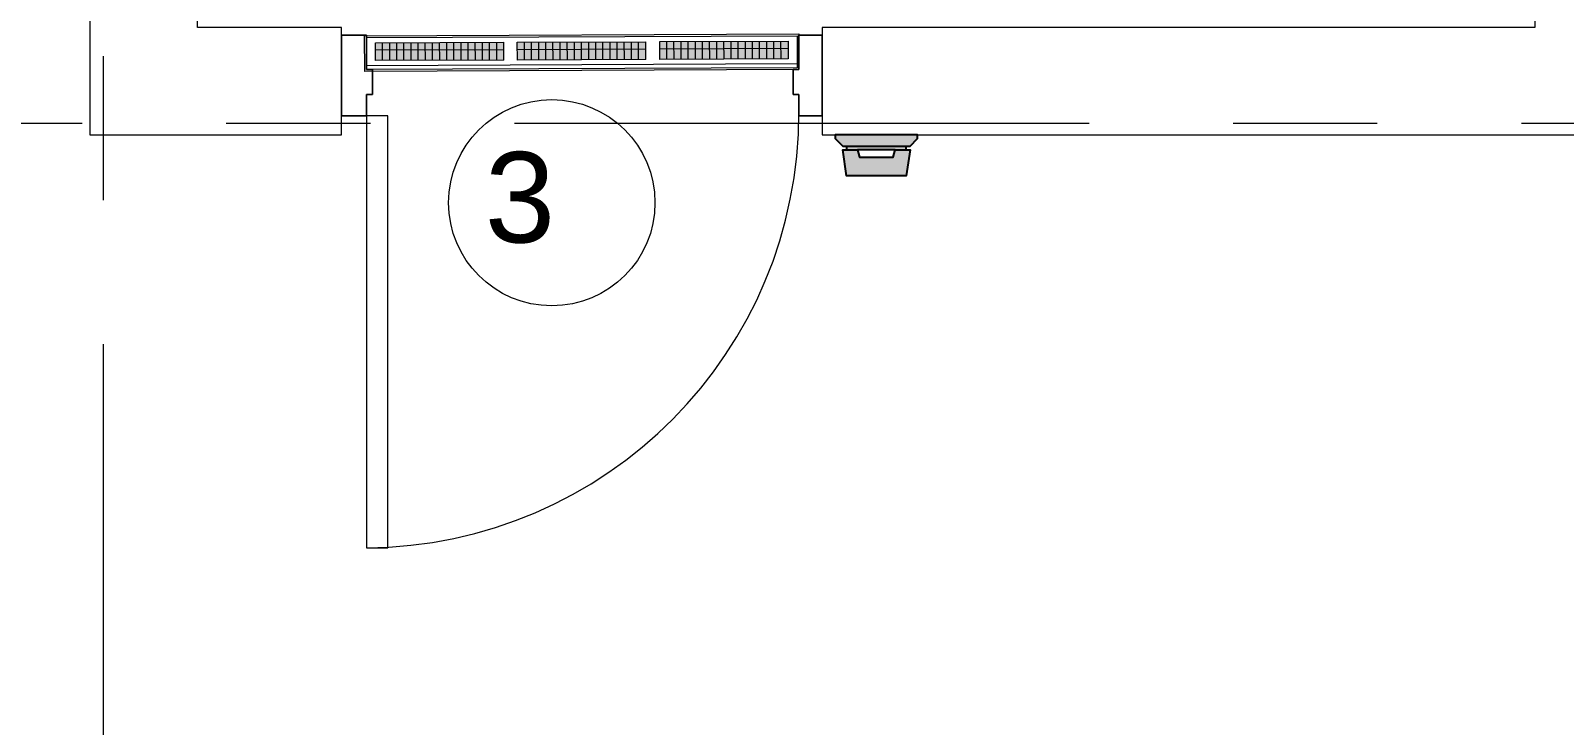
# Model space of a CAD drawing. Header units: inches. Extents: x 0.9 to 36.3, y 0.7 to 23.3.
# Drawn here: x 17.268 to 18.598, y 5.587 to 6.19 of the extents above; entities that cross this region are included whole.
import ezdxf

# ---------------------------------------------------------------- set-up
doc = ezdxf.new("R2010")
doc.units = ezdxf.units.IN
doc.linetypes.add('CENTER', pattern=[50.8, 31.75, -6.35, 6.35, -6.35])
for name, color, linetype, lineweight, true_color in [('Blocks', 7, 'Continuous', 5, 0x9a9c7f), ('Doors', 7, 'Continuous', 5, 0xf2db9c), ('PDF_Geometry', 7, 'Continuous', 9, 0x777777)]:
    doc.layers.add(name, color=color, linetype=linetype, lineweight=lineweight, true_color=true_color)
doc.layers.add('Force flow Fan', color=7, linetype='Continuous', lineweight=0)
doc.layers.add('Numbering Force Flow Fan', color=255, linetype='Continuous', lineweight=0)
doc.layers.add('Sensor', color=80, linetype='Continuous')
doc.styles.get("Standard").update_dxf_attribs({"font": 'arial.ttf'})

msp = doc.modelspace()

# ---------------------------------------------------------------- hatches: boundary and pattern name
at = {"layer": 'Blocks', "linetype": 'CENTER', "ltscale": 0.01, "transparency": 33554559}
h = msp.add_hatch(color=256, dxfattribs=at)
h.set_gradient(color1=(19, 155, 72), color2=(241, 235, 31))
h.paths.add_polyline_path([(17.9868, 6.0803), (17.9851, 6.0868), (17.9754, 6.0868), (17.9722, 6.0868), (17.9754, 6.0641), (18.0273, 6.0641), (18.0306, 6.0868), (18.0273, 6.0868), (18.0176, 6.0868), (18.016, 6.0803)])
h.paths.add_polyline_path([(18.0273, 6.09), (18.0306, 6.09), (18.0371, 6.0965), (18.0371, 6.0998), (17.9657, 6.0998), (17.9657, 6.0965), (17.9722, 6.09), (17.9754, 6.09)])
h.paths.add_polyline_path([(17.9754, 6.09), (17.9754, 6.0868), (17.9851, 6.0868), (18.0176, 6.0868), (18.0273, 6.0868), (18.0273, 6.09)])
at = {"layer": 'Force flow Fan', "linetype": 'CENTER', "ltscale": 0.01, "transparency": 33554559}
h = msp.add_hatch(color=256, dxfattribs=at)
h.dxf.hatch_style = 1
h.paths.add_polyline_path([(17.5731, 6.1797), (17.5669, 6.1796), (17.567, 6.1642), (17.5732, 6.1642)])
h.paths.add_polyline_path([(17.5793, 6.1797), (17.5731, 6.1797), (17.5732, 6.1642), (17.5794, 6.1642)])
h.paths.add_polyline_path([(17.5855, 6.1797), (17.5793, 6.1797), (17.5794, 6.1642), (17.5855, 6.1643)])
h.paths.add_polyline_path([(17.5917, 6.1798), (17.5855, 6.1797), (17.5855, 6.1643), (17.5917, 6.1643)])
h.paths.add_polyline_path([(17.5979, 6.1798), (17.5917, 6.1798), (17.5917, 6.1643), (17.5979, 6.1643)])
h.paths.add_polyline_path([(17.604, 6.1798), (17.5979, 6.1798), (17.5979, 6.1643), (17.6041, 6.1643)])
h.paths.add_polyline_path([(17.6102, 6.1798), (17.604, 6.1798), (17.6041, 6.1643), (17.6103, 6.1644)])
h.paths.add_polyline_path([(17.6226, 6.1799), (17.6164, 6.1799), (17.6165, 6.1644), (17.6227, 6.1644)])
h.paths.add_polyline_path([(17.6288, 6.1799), (17.6226, 6.1799), (17.6227, 6.1644), (17.6289, 6.1644)])
h.paths.add_polyline_path([(17.6164, 6.1799), (17.6102, 6.1798), (17.6103, 6.1644), (17.6165, 6.1644)])
h.paths.add_polyline_path([(17.635, 6.1799), (17.6288, 6.1799), (17.6289, 6.1644), (17.635, 6.1645)])
h.paths.add_polyline_path([(17.6412, 6.18), (17.635, 6.1799), (17.635, 6.1645), (17.6412, 6.1645)])
h.paths.add_polyline_path([(17.6474, 6.18), (17.6412, 6.18), (17.6412, 6.1645), (17.6474, 6.1645)])
h.paths.add_polyline_path([(17.6535, 6.18), (17.6474, 6.18), (17.6474, 6.1645), (17.6536, 6.1645)])
h.paths.add_polyline_path([(17.6597, 6.18), (17.6535, 6.18), (17.6536, 6.1645), (17.6598, 6.1646)])
h.paths.add_polyline_path([(17.6659, 6.1801), (17.6597, 6.18), (17.6598, 6.1646), (17.666, 6.1646)])
h.paths.add_polyline_path([(17.6721, 6.1801), (17.6659, 6.1801), (17.666, 6.1646), (17.6722, 6.1646)])
h.paths.add_polyline_path([(17.6783, 6.1801), (17.6721, 6.1801), (17.6722, 6.1646), (17.6784, 6.1646)])
h.paths.add_polyline_path([(17.6962, 6.1802), (17.69, 6.1802), (17.6901, 6.1647), (17.6962, 6.1647)])
h.paths.add_polyline_path([(17.7024, 6.1802), (17.6962, 6.1802), (17.6962, 6.1647), (17.7024, 6.1647)])
h.paths.add_polyline_path([(17.7147, 6.1803), (17.7086, 6.1802), (17.7086, 6.1648), (17.7148, 6.1648)])
h.paths.add_polyline_path([(17.7209, 6.1803), (17.7147, 6.1803), (17.7148, 6.1648), (17.721, 6.1648)])
h.paths.add_polyline_path([(17.7086, 6.1802), (17.7024, 6.1802), (17.7024, 6.1647), (17.7086, 6.1648)])
h.paths.add_polyline_path([(17.7271, 6.1803), (17.7209, 6.1803), (17.721, 6.1648), (17.7272, 6.1648)])
h.paths.add_polyline_path([(17.7333, 6.1803), (17.7271, 6.1803), (17.7272, 6.1648), (17.7334, 6.1649)])
h.paths.add_polyline_path([(17.7395, 6.1804), (17.7333, 6.1803), (17.7334, 6.1649), (17.7396, 6.1649)])
h.paths.add_polyline_path([(17.7457, 6.1804), (17.7395, 6.1804), (17.7396, 6.1649), (17.7457, 6.1649)])
h.paths.add_polyline_path([(17.7519, 6.1804), (17.7457, 6.1804), (17.7457, 6.1649), (17.7519, 6.1649)])
h.paths.add_polyline_path([(17.758, 6.1804), (17.7519, 6.1804), (17.7519, 6.1649), (17.7581, 6.165)])
h.paths.add_polyline_path([(17.7642, 6.1805), (17.758, 6.1804), (17.7581, 6.165), (17.7643, 6.165)])
h.paths.add_polyline_path([(17.7766, 6.1805), (17.7704, 6.1805), (17.7705, 6.165), (17.7767, 6.165)])
h.paths.add_polyline_path([(17.7828, 6.1805), (17.7766, 6.1805), (17.7767, 6.165), (17.7829, 6.1651)])
h.paths.add_polyline_path([(17.7704, 6.1805), (17.7642, 6.1805), (17.7643, 6.165), (17.7705, 6.165)])
h.paths.add_polyline_path([(17.789, 6.1806), (17.7828, 6.1805), (17.7829, 6.1651), (17.789, 6.1651)])
h.paths.add_polyline_path([(17.7952, 6.1806), (17.789, 6.1806), (17.789, 6.1651), (17.7952, 6.1651)])
h.paths.add_polyline_path([(17.8014, 6.1806), (17.7952, 6.1806), (17.7952, 6.1651), (17.8014, 6.1651)])
h.paths.add_polyline_path([(17.8197, 6.1807), (17.8135, 6.1807), (17.8136, 6.1652), (17.8198, 6.1652)])
h.paths.add_polyline_path([(17.8259, 6.1807), (17.8197, 6.1807), (17.8198, 6.1652), (17.826, 6.1653)])
h.paths.add_polyline_path([(17.8321, 6.1807), (17.8259, 6.1807), (17.826, 6.1653), (17.8321, 6.1653)])
h.paths.add_polyline_path([(17.8383, 6.1808), (17.8321, 6.1807), (17.8321, 6.1653), (17.8383, 6.1653)])
h.paths.add_polyline_path([(17.8445, 6.1808), (17.8383, 6.1808), (17.8383, 6.1653), (17.8445, 6.1653)])
h.paths.add_polyline_path([(17.8506, 6.1808), (17.8445, 6.1808), (17.8445, 6.1653), (17.8507, 6.1654)])
h.paths.add_polyline_path([(17.8568, 6.1808), (17.8506, 6.1808), (17.8507, 6.1654), (17.8569, 6.1654)])
h.paths.add_polyline_path([(17.863, 6.1809), (17.8568, 6.1808), (17.8569, 6.1654), (17.8631, 6.1654)])
h.paths.add_polyline_path([(17.8692, 6.1809), (17.863, 6.1809), (17.8631, 6.1654), (17.8693, 6.1654)])
h.paths.add_polyline_path([(17.8754, 6.1809), (17.8692, 6.1809), (17.8693, 6.1654), (17.8755, 6.1655)])
h.paths.add_polyline_path([(17.8878, 6.181), (17.8816, 6.1809), (17.8816, 6.1655), (17.8878, 6.1655)])
h.paths.add_polyline_path([(17.8816, 6.1809), (17.8754, 6.1809), (17.8755, 6.1655), (17.8816, 6.1655)])
h.paths.add_polyline_path([(17.894, 6.181), (17.8878, 6.181), (17.8878, 6.1655), (17.894, 6.1655)])
h.paths.add_polyline_path([(17.9063, 6.181), (17.9001, 6.181), (17.9002, 6.1656), (17.9064, 6.1656)])
h.paths.add_polyline_path([(17.9001, 6.181), (17.894, 6.181), (17.894, 6.1655), (17.9002, 6.1656)])
h.paths.add_polyline_path([(17.9125, 6.1811), (17.9063, 6.181), (17.9064, 6.1656), (17.9126, 6.1656)])
h.paths.add_polyline_path([(17.9187, 6.1811), (17.9125, 6.1811), (17.9126, 6.1656), (17.9188, 6.1656)])
h.paths.add_polyline_path([(17.9249, 6.1811), (17.9187, 6.1811), (17.9188, 6.1656), (17.925, 6.1657)])

# ---------------------------------------------------------------- linework, layer by layer
at = {"layer": 'Doors', "linetype": 'ByBlock'}
for points in [[(17.5593, 6.1864), (17.5376, 6.1864), (17.5376, 6.1164), (17.5593, 6.1164), (17.5593, 6.1348), (17.5643, 6.1348), (17.5643, 6.1564), (17.5593, 6.1564)], [(17.5593, 5.7414), (17.5776, 5.7414), (17.5776, 6.1164), (17.5593, 6.1164)]]:
    msp.add_lwpolyline(points, close=True, dxfattribs=at)
for points in [[(17.5376, 6.1864), (17.5593, 6.1864), (17.5593, 6.1564), (17.5643, 6.1564), (17.5643, 6.1348), (17.5593, 6.1348), (17.5593, 6.1164), (17.5376, 6.1164)], [(17.9543, 6.1164), (17.9343, 6.1164), (17.9343, 6.1348), (17.9293, 6.1348), (17.9293, 6.1564), (17.9343, 6.1564), (17.9343, 6.1864), (17.9543, 6.1864)]]:
    msp.add_lwpolyline(points, dxfattribs=at)
msp.add_arc((17.557, 6.1187), 0.3772, 270.3428, 0.1642, dxfattribs=at)
at = {"layer": 'Force flow Fan', "linetype": 'ByBlock', "ltscale": 0.001}
for p, q in [((17.5576, 6.1858), (17.9341, 6.1874)), ((17.5577, 6.1549), (17.5576, 6.1858)), ((17.5592, 6.1843), (17.9326, 6.1858)), ((17.9326, 6.1858), (17.9327, 6.158)), ((17.9341, 6.1874), (17.9343, 6.1564)), ((17.5593, 6.1564), (17.5592, 6.1843)), ((17.5669, 6.1796), (17.6783, 6.1801)), ((17.567, 6.1642), (17.5669, 6.1796)), ((17.5669, 6.1735), (17.6783, 6.1739)), ((17.5732, 6.1642), (17.5731, 6.1797)), ((17.5794, 6.1642), (17.5793, 6.1797)), ((17.5855, 6.1643), (17.5855, 6.1797)), ((17.5917, 6.1643), (17.5917, 6.1798)), ((17.5979, 6.1643), (17.5979, 6.1798)), ((17.6041, 6.1643), (17.604, 6.1798)), ((17.6103, 6.1644), (17.6102, 6.1798)), ((17.6165, 6.1644), (17.6164, 6.1799)), ((17.6227, 6.1644), (17.6226, 6.1799)), ((17.6289, 6.1644), (17.6288, 6.1799)), ((17.635, 6.1645), (17.635, 6.1799)), ((17.6412, 6.1645), (17.6412, 6.18)), ((17.6474, 6.1645), (17.6474, 6.18)), ((17.6536, 6.1645), (17.6535, 6.18)), ((17.6598, 6.1646), (17.6597, 6.18)), ((17.666, 6.1646), (17.6659, 6.1801)), ((17.6722, 6.1646), (17.6721, 6.1801)), ((17.6784, 6.1646), (17.6783, 6.1801)), ((17.69, 6.1802), (17.8014, 6.1806)), ((17.6901, 6.1647), (17.69, 6.1802)), ((17.69, 6.174), (17.8014, 6.1744)), ((17.6962, 6.1647), (17.6962, 6.1802)), ((17.7024, 6.1647), (17.7024, 6.1802)), ((17.7086, 6.1648), (17.7086, 6.1802)), ((17.7148, 6.1648), (17.7147, 6.1803)), ((17.721, 6.1648), (17.7209, 6.1803)), ((17.7272, 6.1648), (17.7271, 6.1803)), ((17.7334, 6.1649), (17.7333, 6.1803)), ((17.7396, 6.1649), (17.7395, 6.1804)), ((17.7457, 6.1649), (17.7457, 6.1804)), ((17.7519, 6.1649), (17.7519, 6.1804)), ((17.7581, 6.165), (17.758, 6.1804)), ((17.7643, 6.165), (17.7642, 6.1805)), ((17.7705, 6.165), (17.7704, 6.1805)), ((17.7767, 6.165), (17.7766, 6.1805)), ((17.7829, 6.1651), (17.7828, 6.1805)), ((17.789, 6.1651), (17.789, 6.1806)), ((17.7952, 6.1651), (17.7952, 6.1806)), ((17.8014, 6.1651), (17.8014, 6.1806)), ((17.8135, 6.1807), (17.9249, 6.1811)), ((17.8136, 6.1652), (17.8135, 6.1807)), ((17.8135, 6.1745), (17.9249, 6.1749)), ((17.8198, 6.1652), (17.8197, 6.1807)), ((17.826, 6.1653), (17.8259, 6.1807)), ((17.8321, 6.1653), (17.8321, 6.1807)), ((17.8383, 6.1653), (17.8383, 6.1808)), ((17.8445, 6.1653), (17.8445, 6.1808)), ((17.8507, 6.1654), (17.8506, 6.1808)), ((17.8569, 6.1654), (17.8568, 6.1808)), ((17.8631, 6.1654), (17.863, 6.1809)), ((17.8693, 6.1654), (17.8692, 6.1809)), ((17.8755, 6.1655), (17.8754, 6.1809)), ((17.8816, 6.1655), (17.8816, 6.1809)), ((17.8878, 6.1655), (17.8878, 6.181)), ((17.894, 6.1655), (17.894, 6.181)), ((17.9002, 6.1656), (17.9001, 6.181)), ((17.9064, 6.1656), (17.9063, 6.181)), ((17.9126, 6.1656), (17.9125, 6.1811)), ((17.9188, 6.1656), (17.9187, 6.1811)), ((17.9249, 6.1811), (17.925, 6.1657)), ((17.5593, 6.1601), (17.9327, 6.1616)), ((17.6784, 6.1646), (17.567, 6.1642)), ((17.8014, 6.1651), (17.6901, 6.1647)), ((17.925, 6.1657), (17.8136, 6.1652)), ((17.9343, 6.1564), (17.5577, 6.1549)), ((17.9327, 6.158), (17.5593, 6.1564))]:
    msp.add_line(p, q, dxfattribs=at)
at = {"layer": 'Numbering Force Flow Fan', "linetype": 'ByBlock', "ltscale": 0.001}
msp.add_circle((17.7199, 6.0409), 0.0895, dxfattribs=at)
at = {"layer": 'PDF_Geometry', "linetype": 'ByBlock'}
for points in [[(17.3193, 6.5697), (17.3193, 6.1931), (17.3193, 6.0998), (17.5376, 6.0998), (17.5376, 6.1931), (17.4126, 6.1931), (17.4126, 7.3114), (18.5726, 7.3114), (18.5726, 6.1931), (17.9543, 6.1931), (17.9543, 6.0998), (18.7876, 6.0998)], [(17.331, 6.0431), (17.331, 6.1681)], [(16.8126, 6.1098), (17.3126, 6.1098)], [(17.4376, 6.1098), (17.5626, 6.1098)], [(17.6876, 6.1098), (18.1859, 6.1098)], [(18.3109, 6.1098), (18.4359, 6.1098)], [(18.5609, 6.1098), (19.0609, 6.1098)], [(17.331, 5.4181), (17.331, 5.9181)]]:
    msp.add_lwpolyline(points, dxfattribs=at)
msp.add_lwpolyline([(17.9543, 6.1864), (17.9343, 6.1864), (17.9343, 6.1564), (17.9293, 6.1564), (17.9293, 6.1348), (17.9343, 6.1348), (17.9343, 6.1164), (17.9543, 6.1164)], close=True, dxfattribs=at)
at = {"layer": 'Sensor', "linetype": 'ByBlock'}
msp.add_line((17.9754, 6.09), (18.0273, 6.09), dxfattribs=at)
for points in [[(18.0273, 6.0868), (18.0273, 6.09), (18.0306, 6.09), (18.0371, 6.0965), (18.0371, 6.0998), (17.9657, 6.0998), (17.9657, 6.0965), (17.9722, 6.09), (17.9754, 6.09), (17.9754, 6.0868)], [(18.0176, 6.0868), (17.9851, 6.0868), (17.9868, 6.0803), (18.016, 6.0803), (18.0176, 6.0868), (18.0273, 6.0868), (18.0306, 6.0868), (18.0273, 6.0641), (17.9754, 6.0641), (17.9722, 6.0868), (17.9754, 6.0868), (17.9851, 6.0868)]]:
    msp.add_lwpolyline(points, dxfattribs=at)

# ---------------------------------------------------------------- texts
at = {"layer": 'Numbering Force Flow Fan', "linetype": 'ByBlock', "ltscale": 0.001}
msp.add_text('3', height=0.0785, dxfattribs=at).set_placement((17.6618, 6.0064))

doc.saveas('drawing.dxf')
